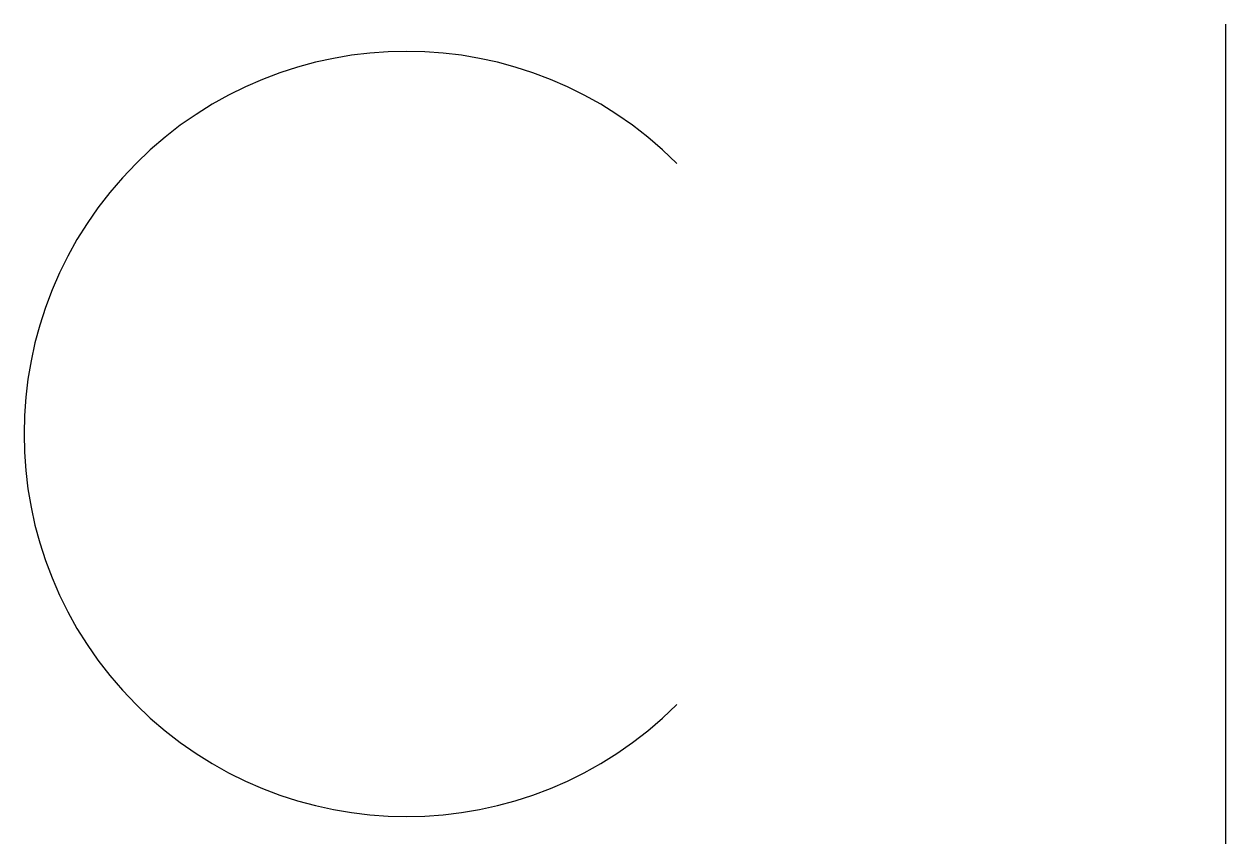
# Model space of a CAD drawing. Header units: millimetres. Extents: x -2886.074 to -2885.898, y 1181.435 to 1181.555.
import ezdxf

# ---------------------------------------------------------------- set-up
doc = ezdxf.new("R2010")
doc.units = ezdxf.units.MM
doc.header["$LTSCALE"] = 10
doc.layers.add('Hds_símbolos', color=2, linetype='Continuous')

msp = doc.modelspace()

# ---------------------------------------------------------------- linework, layer by layer
at = {"layer": 'Hds_símbolos'}
msp.add_line((-2885.89814, 1181.43482), (-2885.89814, 1181.55482), dxfattribs=at)
at = {"layer": 'Hds_símbolos', "color": 2}
msp.add_arc((-2886.01814, 1181.49482), 0.056, 45, 315, dxfattribs=at)

doc.saveas('drawing.dxf')
